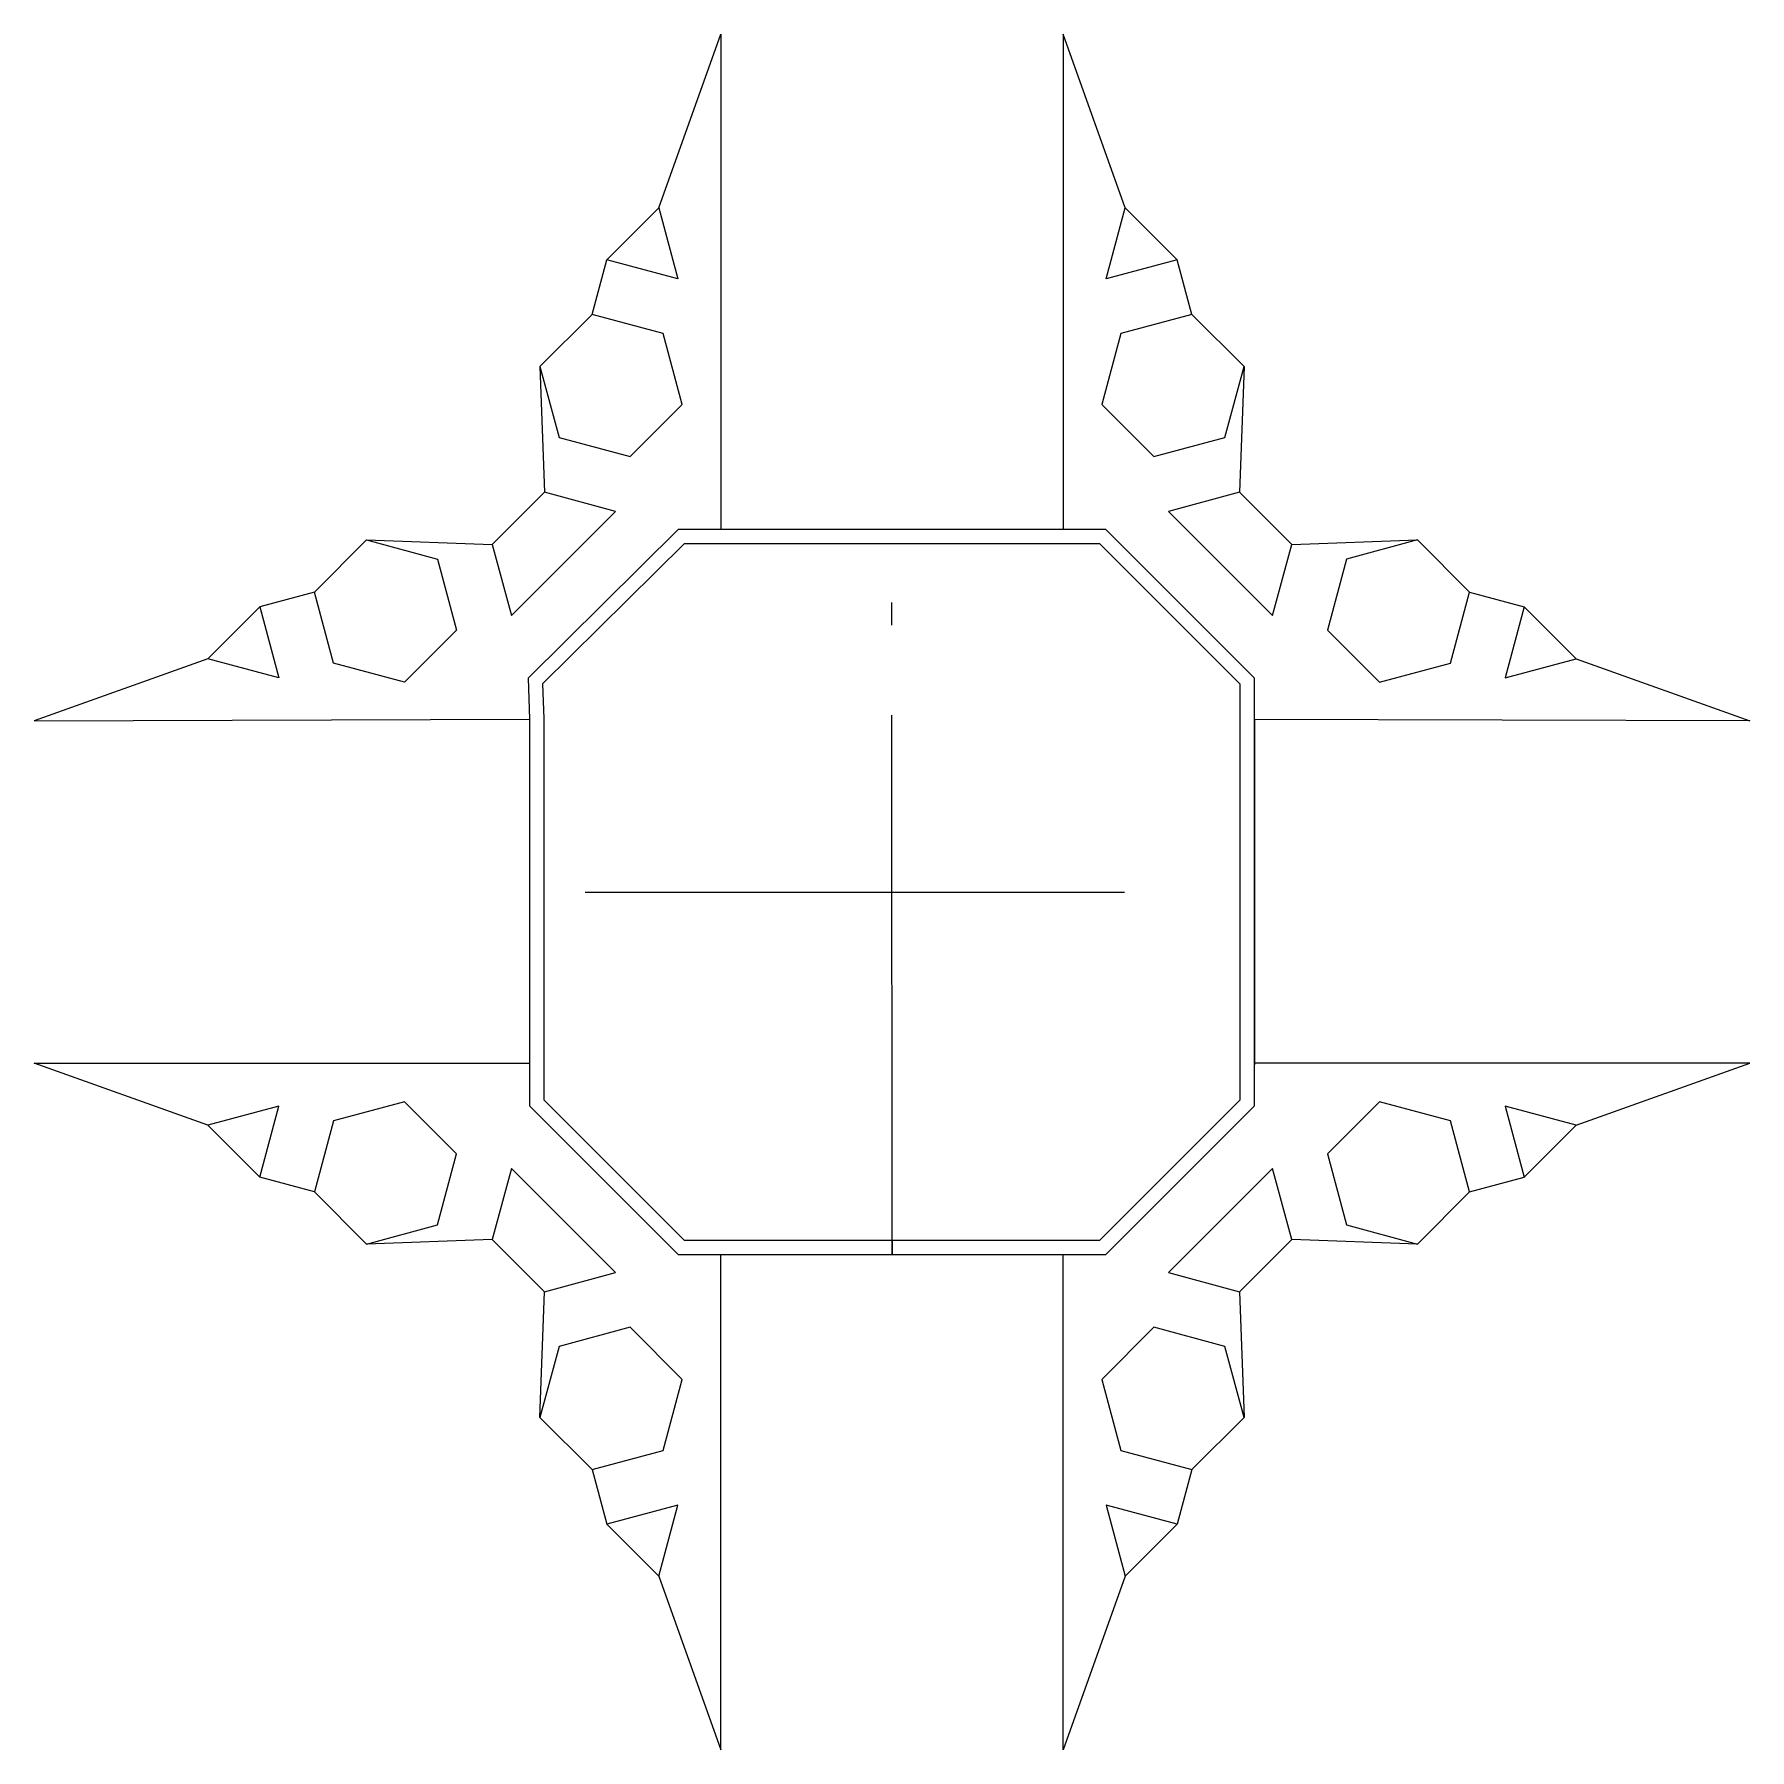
# Model space of a CAD drawing. Header units: millimetres. Extents: x -34.3 to 26.2, y 19.4 to 80.
import ezdxf

# ---------------------------------------------------------------- set-up
doc = ezdxf.new("R2010")
doc.units = ezdxf.units.MM
doc.linetypes.add('CENTER2', pattern=[28.575, 19.05, -3.175, 3.175, -3.175])
doc.layers.add('solid', color=241, linetype='Continuous')
doc.layers.add('solid_body', color=121, linetype='Continuous')

# ---------------------------------------------------------------- blocks, each defined once
blk = doc.blocks.new('*U1')
at = {"layer": 'solid_body', "color": 0, "linetype": 'CENTER2', "transparency": 16777216}
blk.add_line((-10.843, 0), (10.843, 0), dxfattribs=at)
blk = doc.blocks.new('*U2')
at = {"layer": 'solid_body', "color": 0, "linetype": 'CENTER2', "transparency": 16777216}
blk.add_line((0.001, -12.805), (-0.001, 10.221), dxfattribs=at)

msp = doc.modelspace()

# ---------------------------------------------------------------- linework, layer by layer
at = {"layer": 'solid'}
msp.add_polyline3d([(-4.049, 37.396, 0), (-4.049, 36.896, 0)], dxfattribs=at)
at = {"layer": 'solid_body'}
for p, q in [((-12.29, 73.872), (-10.1, 79.996)), ((-10.1, 79.996), (-10.1, 62.502)), ((4.19, 73.872), (2, 79.996)), ((2, 79.996), (2, 62.502)), ((-14.129, 72.033), (-12.29, 73.872)), ((-12.29, 73.872), (-11.617, 71.36)), ((3.517, 71.36), (4.19, 73.872)), ((6.029, 72.033), (4.19, 73.872)), ((-14.646, 70.101), (-14.129, 72.033)), ((-11.617, 71.36), (-14.129, 72.033)), ((6.029, 72.033), (3.517, 71.36)), ((6.546, 70.101), (6.029, 72.033)), ((-16.485, 68.262), (-14.646, 70.101)), ((-12.134, 69.428), (-14.646, 70.101)), ((6.546, 70.101), (4.034, 69.428)), ((6.546, 70.101), (8.385, 68.262)), ((-11.461, 66.916), (-12.134, 69.428)), ((4.034, 69.428), (3.361, 66.916)), ((-16.485, 68.262), (-16.33, 63.818)), ((-16.485, 68.262), (-15.812, 65.75)), ((7.712, 65.75), (8.385, 68.262)), ((8.385, 68.262), (8.23, 63.818)), ((-13.3, 65.077), (-11.461, 66.916)), ((3.361, 66.916), (5.2, 65.077)), ((-15.812, 65.75), (-13.3, 65.077)), ((5.2, 65.077), (7.712, 65.75)), ((-16.33, 63.818), (-18.169, 61.979)), ((-13.818, 63.145), (-16.33, 63.818)), ((8.23, 63.818), (5.718, 63.145)), ((8.23, 63.818), (10.069, 61.979)), ((-17.496, 59.467), (-13.818, 63.145)), ((5.718, 63.145), (9.396, 59.467)), ((-24.452, 60.296), (-22.613, 62.135)), ((-22.613, 62.135), (-18.169, 61.979)), ((-22.613, 62.135), (-20.101, 61.462)), ((-18.169, 61.979), (-17.496, 59.467)), ((9.396, 59.467), (10.069, 61.979)), ((10.069, 61.979), (14.513, 62.135)), ((14.513, 62.135), (12.001, 61.462)), ((14.513, 62.135), (16.352, 60.296)), ((-20.101, 61.462), (-19.428, 58.95)), ((12.001, 61.462), (11.328, 58.95)), ((-24.452, 60.296), (-26.383, 59.778)), ((-23.778, 57.784), (-24.452, 60.296)), ((15.679, 57.784), (16.352, 60.296)), ((16.352, 60.296), (18.283, 59.778)), ((-26.383, 59.778), (-28.222, 57.939)), ((-26.383, 59.778), (-25.71, 57.266)), ((18.283, 59.778), (17.61, 57.266)), ((18.283, 59.778), (20.122, 57.939)), ((-19.428, 58.95), (-21.266, 57.111)), ((11.328, 58.95), (13.167, 57.111)), ((-28.222, 57.939), (-34.347, 55.749)), ((-25.71, 57.266), (-28.222, 57.939)), ((-21.266, 57.111), (-23.778, 57.784)), ((13.167, 57.111), (15.679, 57.784)), ((17.61, 57.266), (20.122, 57.939)), ((20.122, 57.939), (26.247, 55.749)), ((-34.347, 55.749), (-16.853, 55.803)), ((8.752, 55.796), (8.752, 43.596)), ((26.247, 55.749), (8.752, 55.796)), ((-28.222, 41.459), (-34.347, 43.649)), ((-34.347, 43.649), (-16.851, 43.649)), ((26.247, 43.649), (8.753, 43.649)), ((20.122, 41.459), (26.247, 43.649)), ((-25.71, 42.133), (-28.222, 41.459)), ((-26.383, 39.621), (-25.71, 42.133)), ((-21.266, 42.288), (-23.778, 41.615)), ((-19.428, 40.449), (-21.266, 42.288)), ((13.167, 42.288), (11.328, 40.449)), ((15.679, 41.615), (13.167, 42.288)), ((20.122, 41.459), (17.61, 42.133)), ((17.61, 42.133), (18.283, 39.621)), ((-26.383, 39.621), (-28.222, 41.459)), ((-23.778, 41.615), (-24.452, 39.103)), ((16.352, 39.103), (15.679, 41.615)), ((18.283, 39.621), (20.122, 41.459)), ((-20.101, 37.937), (-19.428, 40.449)), ((11.328, 40.449), (12.001, 37.937)), ((-24.452, 39.103), (-26.383, 39.621)), ((-17.496, 39.931), (-18.169, 37.419)), ((-13.818, 36.254), (-17.496, 39.931)), ((9.396, 39.931), (5.718, 36.254)), ((10.069, 37.419), (9.396, 39.931)), ((16.352, 39.103), (18.283, 39.621)), ((-22.613, 37.264), (-24.452, 39.103)), ((16.352, 39.103), (14.513, 37.264)), ((-22.613, 37.264), (-20.101, 37.937)), ((12.001, 37.937), (14.513, 37.264)), ((-18.169, 37.419), (-22.613, 37.264)), ((-16.33, 35.581), (-18.169, 37.419)), ((10.069, 37.419), (8.23, 35.581)), ((14.513, 37.264), (10.069, 37.419)), ((-10.1, 19.402), (-10.1, 36.896)), ((2, 19.402), (2, 36.896)), ((-16.33, 35.581), (-13.818, 36.254)), ((5.718, 36.254), (8.23, 35.581)), ((-16.485, 31.137), (-16.33, 35.581)), ((8.23, 35.581), (8.385, 31.137)), ((-13.3, 34.322), (-15.812, 33.649)), ((-11.461, 32.483), (-13.3, 34.322)), ((5.2, 34.322), (3.361, 32.483)), ((7.712, 33.649), (5.2, 34.322)), ((-15.812, 33.649), (-16.485, 31.137)), ((8.385, 31.137), (7.712, 33.649)), ((-12.134, 29.971), (-11.461, 32.483)), ((3.361, 32.483), (4.034, 29.971)), ((-16.485, 31.137), (-14.646, 29.298)), ((6.546, 29.298), (8.385, 31.137)), ((-14.646, 29.298), (-12.134, 29.971)), ((4.034, 29.971), (6.546, 29.298)), ((-14.646, 29.298), (-14.129, 27.366)), ((6.546, 29.298), (6.029, 27.366)), ((-11.617, 28.039), (-14.129, 27.366)), ((-12.29, 25.527), (-11.617, 28.039)), ((6.029, 27.366), (3.517, 28.039)), ((3.517, 28.039), (4.19, 25.527)), ((-14.129, 27.366), (-12.29, 25.527)), ((6.029, 27.366), (4.19, 25.527)), ((-12.29, 25.527), (-10.1, 19.402)), ((4.19, 25.527), (2, 19.402))]:
    msp.add_line(p, q, dxfattribs=at)
msp.add_lwpolyline([(-10.1, 62.502), (-11.6, 62.502), (-16.901, 57.249), (-16.853, 55.803), (-16.852, 43.603), (-16.853, 42.149), (-11.6, 36.896), (3.5, 36.896), (8.753, 42.149), (8.753, 57.249), (3.5, 62.502), (-11.6, 62.502)], dxfattribs=at)
msp.add_lwpolyline([(-11.394, 62.002), (-16.394, 57.048), (-16.353, 55.811), (-16.352, 43.603), (-16.353, 42.356), (-11.393, 37.396), (3.293, 37.396), (8.253, 42.356), (8.253, 57.042), (3.293, 62.002), (-10.1, 62.002)], close=True, dxfattribs=at)

# ---------------------------------------------------------------- block references
at = {"layer": 'solid_body', "linetype": 'CENTER2'}
for name, p in [('*U2', (-4.05, 49.701)), ('*U1', (-4.05, 49.699))]:
    msp.add_blockref(name, p, dxfattribs=at)

doc.saveas('drawing.dxf')
